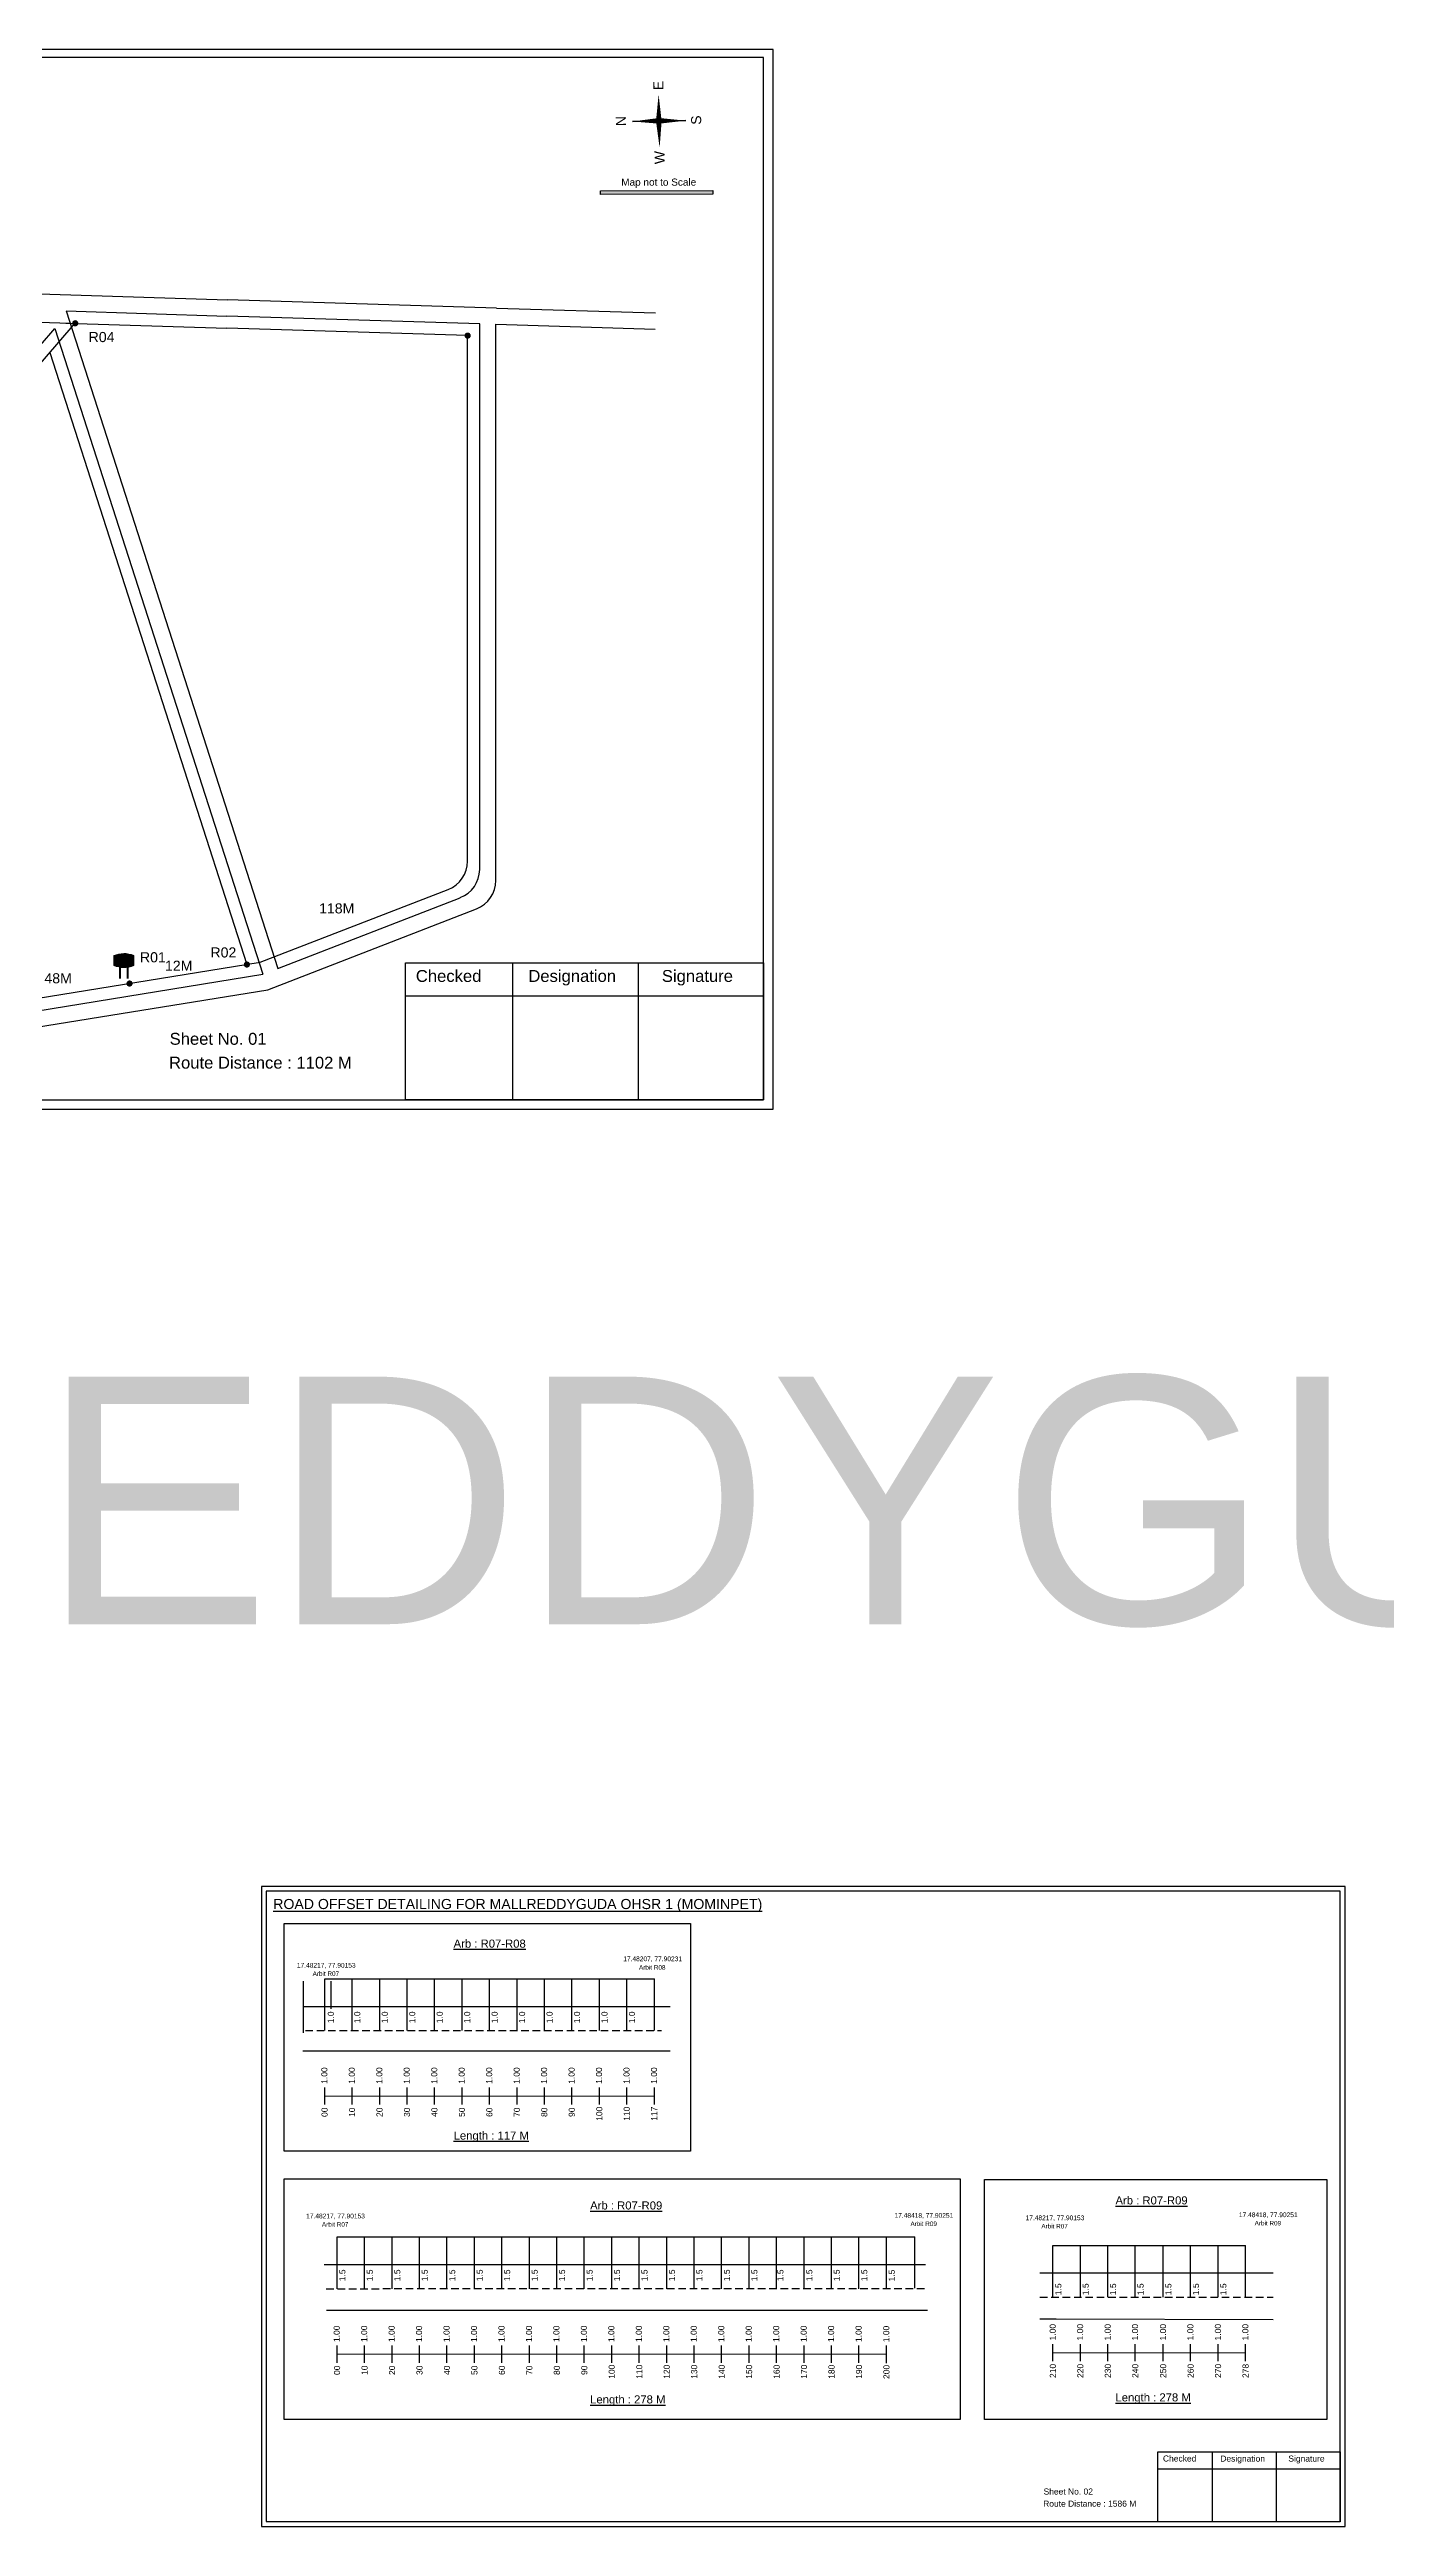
# Model space of a CAD drawing. Header units: inches. Extents: x 323 to 3787, y 50 to 1276.
# Drawn here: x 998 to 1660, y 50 to 1276 of the extents above; entities that cross this region are included whole.
import ezdxf

# ---------------------------------------------------------------- set-up
doc = ezdxf.new("R2010")
doc.units = ezdxf.units.IN
doc.header["$MEASUREMENT"] = 0
doc.linetypes.add('DASHED2', pattern=[0.375, 0.25, -0.125])
for name, color, linetype in [('OHT', 7, 'Continuous'), ('PDF_Geometry', 7, 'Continuous'), ('PDF_Text', 5, 'Continuous'), ('pipe', 5, 'Continuous')]:
    doc.layers.add(name, color=color, linetype=linetype)
doc.styles.add('PDF Arial', font='arial.ttf')
doc.styles.get("Standard").update_dxf_attribs({"font": 'arial.ttf'})

# ---------------------------------------------------------------- blocks, each defined once
blk = doc.blocks.new('OHT')
at = {"linetype": 'Continuous', "lineweight": 0, "true_color": 0x0ffffc}
blk.add_hatch(color=4, dxfattribs=at).paths.add_polyline_path([(0.012, 1), (0, 1, 0.101323), (-0.4, 0.916), (-0.4, 0.525, 0.194075), (0.399, 0.521), (0.399, 0.921, 0.097877)])
at = {"color": 4, "linetype": 'Continuous', "lineweight": 0, "true_color": 0x0ffffc, "flags": 128}
for points in [[(-0.4, 0.525), (-0.4, 0.916)], [(0.399, 0.521), (0.399, 0.921)]]:
    blk.add_lwpolyline(points, dxfattribs=at)
at = {"color": 4, "linetype": 'Continuous', "lineweight": 0, "true_color": 0x0ffffc, "const_width": 0.075, "flags": 128}
for points in [[(-0.15, 0), (-0.15, 0.475)], [(0.15, 0), (0.15, 0.473)]]:
    blk.add_lwpolyline(points, dxfattribs=at)
at = {"color": 4, "linetype": 'Continuous', "lineweight": 0, "true_color": 0x0ffffc}
for centre, radius, start, end in [((0.006, -0.019), 1.019, 67.31091, 113.47108), ((0.004, 1.513), 1.068, 247.76824, 291.70073)]:
    blk.add_arc(centre, radius, start, end, dxfattribs=at)

msp = doc.modelspace()

# ---------------------------------------------------------------- hatches: boundary and pattern name
at = {"true_color": 0x0093dd}
h = msp.add_hatch(color=142, dxfattribs=at)
h.dxf.hatch_style = 1
h.paths.add_polyline_path([(1271.3, 1206.3), (1271.3, 1204.5), (1326.8, 1204.6), (1326.8, 1206.4)])
at = {"ltscale": 0.5}
h = msp.add_hatch(color=5, dxfattribs=at)
h.dxf.hatch_style = 1
h.paths.add_polyline_path([(1012.7, 1140.7, 1), (1009.6, 1140.7, 1)])
h = msp.add_hatch(color=5, dxfattribs=at)
h.dxf.hatch_style = 1
h.paths.add_polyline_path([(1207, 1134.6, 1), (1203.9, 1134.6, 1)])
h = msp.add_hatch(color=5, dxfattribs=at)
h.dxf.hatch_style = 1
h.paths.add_polyline_path([(1097.7, 823.3, 1), (1094.6, 823.3, 1)])
h = msp.add_hatch(color=5, dxfattribs=at)
h.dxf.hatch_style = 1
h.paths.add_polyline_path([(1039.6, 813.9, 1), (1036.5, 813.9, 1)])

# ---------------------------------------------------------------- linework, layer by layer
for p, q in [((1313.4, 1241), (1287.1, 1240.6)), ((1287.1, 1240.6), (1313.4, 1241)), ((1313.4, 1241), (1287.1, 1240.6)), ((1300.2, 1240.8), (1313.4, 1241)), ((795.6, 1161.4), (1086.6, 1152.3)), ((1006.7, 1146.8), (1086.3, 1144.3)), ((1006.7, 1146.8), (1111.5, 821.4)), ((1211.4, 1140.5), (1086.3, 1144.3)), ((1219.7, 1148.2), (1086.6, 1152.3)), ((1211.4, 870.4), (1211.4, 1140.5)), ((1219.4, 864.9), (1219.4, 1140.2)), ((1219.4, 1140.2), (1298.3, 1137.8)), ((1219.7, 1148.2), (1298.5, 1145.8)), ((912.2, 1035.3), (1001.1, 1138.2)), ((1001.1, 1138.2), (1104, 818.5)), ((1106.5, 810.8), (1209.8, 850.9)), ((1111.5, 821.4), (1201.8, 856.4)), ((986.9, 791.5), (1106.5, 810.8)), ((991.6, 800.3), (1104, 818.5)), ((1124.2, 294.5), (1124.2, 320.1)), ((1134.7, 295.7), (1134.7, 321.2)), ((1137.8, 306.4), (1137.8, 320.1)), ((1148.3, 295.7), (1148.3, 321.2)), ((1161.9, 295.7), (1161.9, 321.2)), ((1175.5, 295.7), (1175.5, 321.2)), ((1189.1, 295.7), (1189.1, 321.2)), ((1202.7, 295.7), (1202.7, 321.2)), ((1216.3, 295.7), (1216.3, 321.2)), ((1229.9, 295.7), (1229.9, 321.2)), ((1243.5, 295.7), (1243.5, 321.2)), ((1257.1, 295.7), (1257.1, 321.2)), ((1270.7, 295.7), (1270.7, 321.2)), ((1284.3, 295.7), (1284.3, 321.2)), ((1297.9, 295.7), (1297.9, 321.2)), ((1123.8, 307.5), (1305.7, 307.5)), ((1305.7, 285.4), (1123.8, 285.4)), ((1140.8, 167.9), (1140.8, 193.5)), ((1154.4, 167.9), (1154.4, 193.5)), ((1168, 167.9), (1168, 193.5)), ((1181.6, 167.9), (1181.6, 193.5)), ((1195.2, 167.9), (1195.2, 193.5)), ((1208.8, 167.9), (1208.8, 193.5)), ((1222.4, 167.9), (1222.4, 193.5)), ((1236, 167.9), (1236, 193.5)), ((1249.6, 167.9), (1249.6, 193.5)), ((1263.2, 167.9), (1263.2, 193.5)), ((1276.8, 167.9), (1276.8, 193.5)), ((1290.4, 167.9), (1290.4, 193.5)), ((1304, 167.9), (1304, 193.5)), ((1317.6, 167.9), (1317.6, 193.5)), ((1331.2, 167.9), (1331.2, 193.5)), ((1344.8, 167.9), (1344.8, 193.5)), ((1358.4, 167.9), (1358.4, 193.5)), ((1372, 167.9), (1372, 193.5)), ((1385.6, 167.9), (1385.6, 193.5)), ((1399.2, 167.9), (1399.2, 193.5)), ((1412.9, 168.1), (1412.9, 193.4)), ((1426.8, 168.1), (1426.8, 193.6)), ((1495.2, 163.7), (1495.2, 189.2)), ((1508.8, 163.7), (1508.8, 189.2)), ((1522.4, 163.7), (1522.4, 189.2)), ((1536, 163.7), (1536, 189.2)), ((1549.8, 163.7), (1549.8, 189.2)), ((1563.4, 163.7), (1563.4, 189.2)), ((1577, 163.7), (1577, 189.2)), ((1590.6, 163.7), (1590.6, 189.2)), ((1134.4, 179.8), (1432.2, 179.8)), ((1604.2, 175.5), (1488.8, 175.5)), ((1135.6, 157.3), (1433.1, 157.2)), ((1488.8, 152.9), (1496.9, 152.9)), ((1496.9, 152.9), (1604.2, 152.6))]:
    msp.add_line(p, q)
at = {"color": 1}
msp.add_line((1287.1, 1240.6), (1300.2, 1240.8), dxfattribs=at)
at = {"color": 242, "true_color": 0xcd2027}
for p, q in [((1227.7, 824.2), (1227.7, 756.3)), ((1289.9, 824.2), (1289.9, 756.3)), ((1174.7, 807.8), (1352, 807.8))]:
    msp.add_line(p, q, dxfattribs=at)
at = {"color": 5}
for p, q in [((1134.7, 321.2), (1297.9, 321.2)), ((1140.8, 193.5), (1426.8, 193.6)), ((1495.2, 189.2), (1590.6, 189.2))]:
    msp.add_line(p, q, dxfattribs=at)
at = {"linetype": 'DASHED2', "ltscale": 15}
for p, q in [((1125.1, 295.7), (1301.5, 295.7)), ((1135.4, 167.9), (1431.8, 168)), ((1488.8, 163.7), (1604.2, 163.7))]:
    msp.add_line(p, q, dxfattribs=at)
at = {"color": 217, "true_color": 0x93278f}
for p, q in [((1134.7, 259), (1134.7, 267.5)), ((1134.7, 263.2), (1297.9, 263.3)), ((1148.3, 259), (1148.3, 267.5)), ((1161.9, 259), (1161.9, 267.5)), ((1175.5, 259), (1175.5, 267.5)), ((1189.1, 259), (1189.1, 267.5)), ((1202.7, 259), (1202.7, 267.5)), ((1216.3, 259), (1216.3, 267.5)), ((1229.9, 259), (1229.9, 267.5)), ((1243.5, 259), (1243.5, 267.5)), ((1257.1, 259), (1257.1, 267.5)), ((1270.7, 259), (1270.7, 267.5)), ((1284.3, 259), (1284.3, 267.5)), ((1297.9, 259), (1297.9, 267.5)), ((1140.8, 131.2), (1140.8, 139.8)), ((1140.8, 135.5), (1412.9, 135.6)), ((1154.4, 131.2), (1154.4, 139.8)), ((1168, 131.2), (1168, 139.8)), ((1181.6, 131.2), (1181.6, 139.8)), ((1195.2, 131.2), (1195.2, 139.8)), ((1208.8, 131.2), (1208.8, 139.8)), ((1222.4, 131.2), (1222.4, 139.8)), ((1236, 131.2), (1236, 139.8)), ((1249.6, 131.2), (1249.6, 139.8)), ((1263.2, 131.2), (1263.2, 139.8)), ((1276.8, 131.2), (1276.8, 139.8)), ((1290.4, 131.2), (1290.4, 139.8)), ((1304, 131.2), (1304, 139.8)), ((1317.6, 131.2), (1317.6, 139.8)), ((1331.2, 131.2), (1331.2, 139.8)), ((1344.8, 131.2), (1344.8, 139.8)), ((1358.4, 131.2), (1358.4, 139.8)), ((1372, 131.2), (1372, 139.8)), ((1385.6, 131.2), (1385.6, 139.8)), ((1399.2, 131.2), (1399.2, 139.8)), ((1412.9, 131.1), (1412.9, 139.7)), ((1495.2, 132), (1495.2, 140.5)), ((1495.2, 136.2), (1590.6, 136.3)), ((1508.8, 132), (1508.8, 140.5)), ((1522.4, 132), (1522.4, 140.5)), ((1536, 132), (1536, 140.5)), ((1549.8, 132), (1549.8, 140.5)), ((1563.4, 132), (1563.4, 140.5)), ((1577, 132), (1577, 140.5)), ((1590.6, 132), (1590.6, 140.5))]:
    msp.add_line(p, q, dxfattribs=at)
for points in [[(466.5, 1276.2), (466.5, 751.7), (1356.7, 751.7), (1356.7, 1276.2)], [(470.6, 1272.2), (470.6, 756.4), (1352, 756.4), (1352, 1272.2)], [(1114.6, 348.7), (1315.8, 348.7), (1315.8, 236), (1114.6, 236)], [(1114.6, 222.2), (1449.3, 222.2), (1449.3, 103.2), (1114.6, 103.2)], [(1461.3, 222), (1630.9, 222), (1630.9, 103.2), (1461.3, 103.2)]]:
    msp.add_lwpolyline(points, close=True)
at = {"color": 142, "true_color": 0x0093dd}
msp.add_lwpolyline([(1326.8, 1204.6), (1271.3, 1204.5), (1271.3, 1206.3), (1326.8, 1206.4), (1326.8, 1204.6)], dxfattribs=at)
at = {"color": 242, "true_color": 0xcd2027}
msp.add_lwpolyline([(1352, 756.3), (1174.7, 756.3), (1174.7, 824.2), (1352, 824.2)], close=True, dxfattribs=at)
for centre in [(1196.4, 870.4), (1204.4, 864.9)]:
    msp.add_arc(centre, 15, 291.1934, 0)
for points in [[(1301.5, 1240.8), (1298.7, 1240.8), (1300, 1253.9)], [(1301.5, 1240.8), (1298.7, 1240.8), (1300, 1253.9)], [(1301.5, 1240.8), (1298.7, 1240.8), (1300.5, 1227.6)], [(1301.5, 1240.8), (1298.7, 1240.8), (1300.5, 1227.6)], [(1300.3, 1239.5), (1300.2, 1242.3), (1313.4, 1241)], [(1300.3, 1239.5), (1300.2, 1242.3), (1313.4, 1241)]]:
    msp.add_solid(points)
at = {"color": 1}
msp.add_solid([(1300.3, 1239.5), (1300.2, 1242.3), (1287.1, 1240.6)], dxfattribs=at)
msp.add_solid([(1300.3, 1239.5), (1300.2, 1242.3), (1287.1, 1240.6)], dxfattribs=at)
at = {"layer": 'PDF_Geometry'}
for points in [[(1103.4, 366.9), (1103.4, 50.2), (1639.9, 50.2), (1639.9, 366.9)], [(1105.7, 364.6), (1105.7, 52.6), (1637.4, 52.6), (1637.4, 364.6)]]:
    msp.add_lwpolyline(points, close=True, dxfattribs=at)
at = {"layer": 'PDF_Geometry', "color": 242, "true_color": 0xcc1f26}
msp.add_lwpolyline([(1637.4, 52.5), (1547.1, 52.5), (1547.1, 87.1), (1637.4, 87.1)], close=True, dxfattribs=at)
for points in [[(1574.1, 87.1), (1574.1, 52.5)], [(1605.8, 87.1), (1605.8, 52.5)], [(1547.1, 78.8), (1637.4, 78.8)]]:
    msp.add_lwpolyline(points, dxfattribs=at)
at = {"layer": 'pipe'}
for p, q in [((785, 1147.7), (1008.7, 1140.8)), ((918.2, 1033.1), (1011.2, 1140.7)), ((1006.5, 1140.8), (1086.2, 1138.3)), ((1205.4, 1134.6), (1086.2, 1138.3)), ((1205.4, 874.5), (1205.4, 1134.6)), ((998.6, 1126.2), (1096.2, 823.3)), ((1102.8, 824.4), (1195.8, 860.5)), ((985.7, 805.5), (1102.8, 824.4))]:
    msp.add_line(p, q, dxfattribs=at)
msp.add_arc((1190.4, 874.5), 15, 291.1934, 0, dxfattribs=at)

# ---------------------------------------------------------------- block references
at = {"layer": 'OHT', "xscale": 12.45189723782068, "yscale": 12.45189723782068, "zscale": 12.45189723782068}
msp.add_blockref('OHT', (1035.2, 816.3), dxfattribs=at)

# ---------------------------------------------------------------- texts
for s, height, rotation, p in [('E', 4.95, 91.0063, (1302.4, 1256.1)), ('N', 4.95, 91.0063, (1283.8, 1238.3)), ('S', 4.95, 91.0063, (1321.1, 1239)), ('W', 4.95, 91.0063, (1303, 1219.5)), ('1.0', 3, 90, (1139.2, 299.3)), ('1.0', 3, 90, (1152.3, 299.3)), ('1.0', 3, 90, (1165.9, 299.3)), ('1.0', 3, 90, (1179.5, 299.3)), ('1.0', 3, 90, (1193.1, 299.3)), ('1.0', 3, 90, (1206.7, 299.3)), ('1.0', 3, 90, (1220.3, 299.3)), ('1.0', 3, 90, (1233.9, 299.3)), ('1.0', 3, 90, (1247.5, 299.3)), ('1.0', 3, 90, (1261.1, 299.3)), ('1.0', 3, 90, (1274.7, 299.3)), ('1.0', 3, 90, (1288.3, 299.3)), ('1.5', 3, 90, (1144.9, 171.6)), ('1.5', 3, 90, (1158.5, 171.6)), ('1.5', 3, 90, (1172.1, 171.6)), ('1.5', 3, 90, (1185.7, 171.6)), ('1.5', 3, 90, (1199.3, 171.6)), ('1.5', 3, 90, (1212.9, 171.6)), ('1.5', 3, 90, (1226.5, 171.6)), ('1.5', 3, 90, (1240.1, 171.6)), ('1.5', 3, 90, (1253.7, 171.6)), ('1.5', 3, 90, (1267.3, 171.6)), ('1.5', 3, 90, (1280.9, 171.6)), ('1.5', 3, 90, (1294.5, 171.6)), ('1.5', 3, 90, (1308.1, 171.6)), ('1.5', 3, 90, (1321.7, 171.6)), ('1.5', 3, 90, (1335.3, 171.6)), ('1.5', 3, 90, (1348.9, 171.6)), ('1.5', 3, 90, (1361.8, 171.6)), ('1.5', 3, 90, (1376.1, 171.6)), ('1.5', 3, 90, (1389.7, 171.6)), ('1.5', 3, 90, (1403.3, 171.6)), ('1.5', 3, 90, (1416.9, 171.5)), ('1.5', 3, 90, (1499.4, 164.7)), ('1.5', 3, 90, (1512.9, 164.7)), ('1.5', 3, 90, (1526.5, 164.7)), ('1.5', 3, 90, (1540.1, 164.7)), ('1.5', 3, 90, (1553.9, 164.7)), ('1.5', 3, 90, (1567.5, 164.7)), ('1.5', 3, 90, (1581.1, 164.7))]:
    msp.add_text(s, height=height, rotation=rotation).set_placement(p)
for s, height, p in [('Map not to Scale', 3.542, (1281.5, 1208.8)), ('R04', 5, (1017.8, 1131.4)), ('118M', 5, (1131.9, 848.6)), ('R01', 5, (1043.2, 824.4)), ('12M', 5, (1055.6, 820.2)), ('R02', 5, (1078.1, 826.8)), ('48M', 5, (995.9, 814)), ('Checked', 5.89, (1179.8, 814.7)), ('Designation', 5.886, (1235.5, 814.7)), ('Signature', 5.89, (1301.6, 814.7)), ('Sheet No. 01', 5.886, (1057.9, 783.6)), ('Route Distance : 1102 M', 5.886, (1057.6, 771.8)), ('MALLAREDDYGUDA', 122.535, (309, 496.8)), ('Route Distance : 1586 M', 3, (1490.4, 60)), ('Sheet No. 02', 3, (1490.6, 66))]:
    msp.add_text(s, height=height).set_placement(p)
at = {"color": 242, "true_color": 0xcd2027}
for s, height, p in [('%%UROAD OFFSET DETAILING FOR MALLREDDYGUDA OHSR 1 (MOMINPET)', 5, (1109.2, 355.8)), ('%%UArb : R07-R08', 4, (1198.5, 336.7)), ('%%ULength : 117 M', 4, (1198.5, 241.7)), ('%%UArb : R07-R09', 4, (1266.1, 207.1)), ('%%UArb : R07-R09', 4, (1526.2, 209.6)), ('%%ULength : 278 M', 4, (1266.1, 111.1)), ('%%ULength : 278 M', 4, (1526.2, 112.1))]:
    msp.add_text(s, height=height, dxfattribs=at).set_placement(p)
at = {"color": 5}
for s, height, p in [('17.48207, 77.90231', 2.34, (1282.5, 330)), ('17.48217, 77.90153', 2.34, (1120.9, 326.8)), ('Arbit R07', 2.25, (1128.7, 322.7)), ('Arbit R08', 2.25, (1290.3, 325.8)), ('17.48217, 77.90153', 2.34, (1125.5, 202.7)), ('Arbit R07', 2.25, (1133.3, 198.6)), ('17.48418, 77.90251', 2.34, (1416.8, 203)), ('Arbit R09', 2.25, (1424.7, 198.9)), ('17.48217, 77.90153', 2.34, (1481.7, 201.8)), ('Arbit R07', 2.25, (1489.5, 197.7)), ('17.48418, 77.90251', 2.34, (1587.3, 203.3)), ('Arbit R09', 2.25, (1595.1, 199.2))]:
    msp.add_text(s, height=height, dxfattribs=at).set_placement(p)
at = {"color": 217, "true_color": 0x93278f}
for s, p in [('1.00', (1136, 269.3)), ('1.00', (1149.6, 269.3)), ('1.00', (1163.2, 269.3)), ('1.00', (1176.8, 269.3)), ('1.00', (1190.4, 269.3)), ('1.00', (1204, 269.3)), ('1.00', (1217.6, 269.3)), ('1.00', (1231.2, 269.3)), ('1.00', (1244.8, 269.3)), ('1.00', (1258.4, 269.3)), ('1.00', (1272, 269.3)), ('1.00', (1285.6, 269.3)), ('1.00', (1299.2, 269.3)), ('100', (1272.1, 251)), ('110', (1285.7, 251)), ('117', (1299.3, 251)), ('00', (1136.1, 252.9)), ('10', (1149.7, 252.9)), ('20', (1163.3, 252.9)), ('30', (1176.9, 252.9)), ('40', (1190.5, 252.9)), ('50', (1204.1, 252.9)), ('60', (1217.7, 252.9)), ('70', (1231.3, 252.9)), ('80', (1244.9, 252.9)), ('90', (1258.5, 252.9)), ('1.00', (1142.1, 141.5)), ('1.00', (1155.7, 141.5)), ('1.00', (1169.3, 141.5)), ('1.00', (1182.9, 141.5)), ('1.00', (1196.5, 141.5)), ('1.00', (1210.1, 141.5)), ('1.00', (1223.7, 141.5)), ('1.00', (1237.3, 141.5)), ('1.00', (1250.9, 141.5)), ('1.00', (1264.5, 141.5)), ('1.00', (1278.1, 141.5)), ('1.00', (1291.7, 141.5)), ('1.00', (1305.3, 141.5)), ('1.00', (1318.9, 141.5)), ('1.00', (1332.5, 141.5)), ('1.00', (1346.1, 141.5)), ('1.00', (1359.7, 141.5)), ('1.00', (1373.3, 141.5)), ('1.00', (1386.9, 141.5)), ('1.00', (1400.5, 141.5)), ('1.00', (1414.2, 141.4)), ('1.00', (1496.6, 142.3)), ('1.00', (1510.2, 142.3)), ('1.00', (1523.8, 142.3)), ('1.00', (1537.4, 142.3)), ('1.00', (1551.2, 142.3)), ('1.00', (1564.8, 142.3)), ('1.00', (1578.4, 142.3)), ('1.00', (1592, 142.3)), ('00', (1142.3, 125.2)), ('10', (1155.9, 125.2)), ('20', (1169.5, 125.2)), ('30', (1183.1, 125.2)), ('40', (1196.7, 125.2)), ('50', (1210.3, 125.2)), ('60', (1223.9, 125.2)), ('70', (1237.5, 125.2)), ('80', (1251.1, 125.2)), ('90', (1264.7, 125.2)), ('100', (1278.3, 123.3)), ('110', (1291.9, 123.3)), ('120', (1305.5, 123.3)), ('130', (1319.1, 123.3)), ('140', (1332.7, 123.3)), ('150', (1346.3, 123.3)), ('160', (1359.9, 123.3)), ('170', (1373.5, 123.3)), ('180', (1387.1, 123.3)), ('190', (1400.7, 123.3)), ('200', (1414.3, 123.2)), ('210', (1496.7, 123.7)), ('220', (1510.3, 123.7)), ('230', (1523.9, 123.7)), ('240', (1537.5, 123.7)), ('250', (1551.3, 123.7)), ('260', (1564.9, 123.7)), ('270', (1578.5, 123.7)), ('278', (1592.1, 123.7))]:
    msp.add_text(s, height=3, rotation=90, dxfattribs=at).set_placement(p)
at = {"layer": 'PDF_Text', "color": 7, "attachment_point": 7, "style": 'PDF Arial'}
for s, insert, char_height in [('Checked', (1549.7, 82.3), 3), ('Designation', (1578.1, 81.4), 3.001), ('Signature', (1611.8, 81.4), 3)]:
    msp.add_mtext(s, dxfattribs=dict(at, insert=insert, char_height=char_height))

doc.saveas('drawing.dxf')
